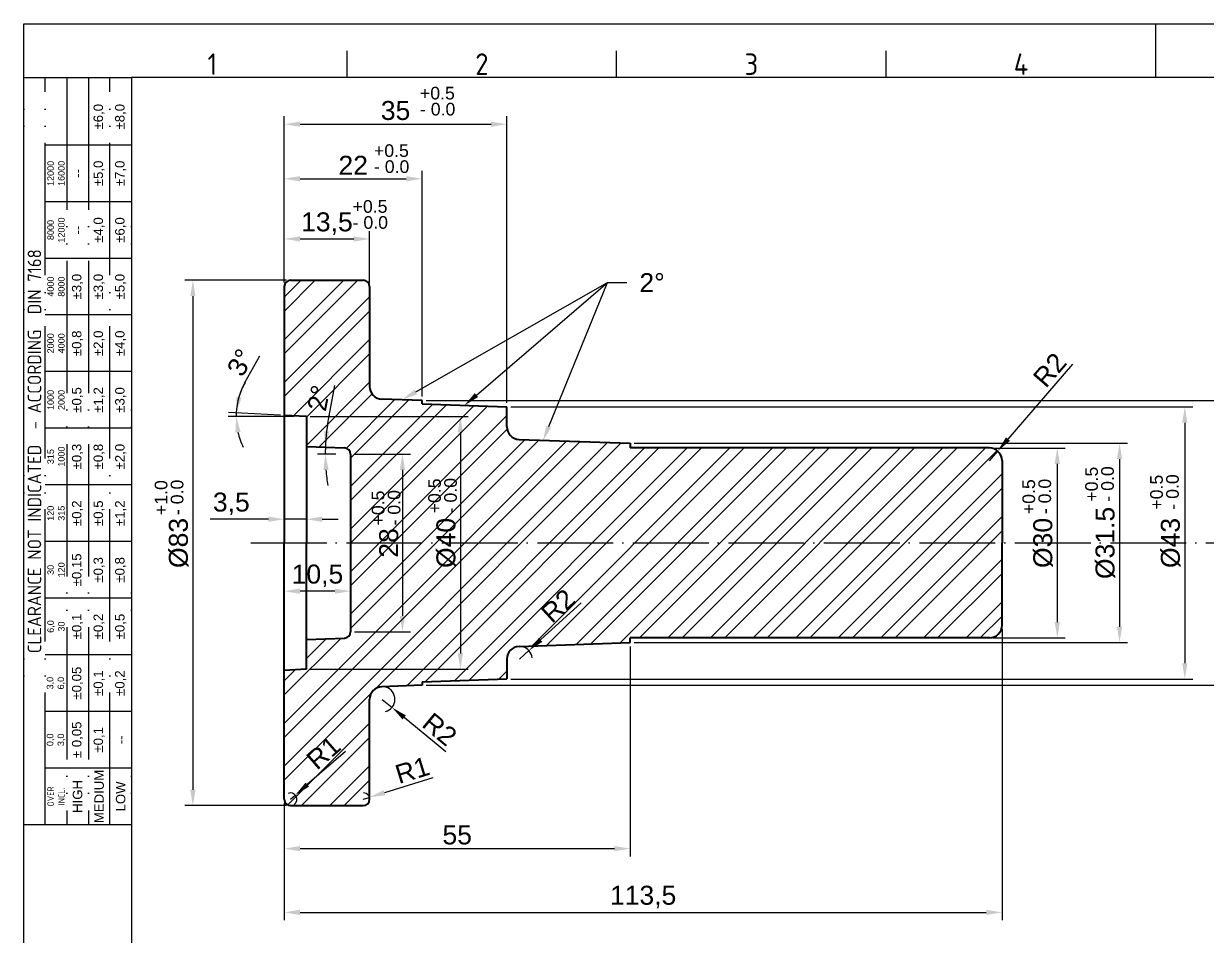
# Model space of a CAD drawing. Header units: millimetres. Extents: x 2458 to 3062, y 1125 to 1378.
# Drawn here: x 2458.4 to 2645.6, y 1234.3 to 1378.5 of the extents above; entities that cross this region are included whole.
import ezdxf
from ezdxf import colors
from ezdxf.entities.mleader import LeaderData, LeaderLine
from ezdxf.enums import TextEntityAlignment as Align
from ezdxf.math import Vec2, Vec3

# ---------------------------------------------------------------- set-up
doc = ezdxf.new("R2010")
doc.units = ezdxf.units.MM
doc.linetypes.add('ACAD_ISO04W100', pattern=[30, 24, -3, 0, -3])
doc.linetypes.add('ACAD_ISO05W100', pattern=[33, 24, -3, 0, -3, 0, -3])
for name, color, linetype, lineweight in [('AM_0', 7, 'Continuous', 40), ('AM_4', 1, 'ACAD_ISO04W100', 25), ('AM_5', 3, 'Continuous', 25), ('AM_BOR', 2, 'ACAD_ISO05W100', 35)]:
    doc.layers.add(name, color=color, linetype=linetype, lineweight=lineweight)
doc.styles.add('ACISOTS', font='isocp.shx', dxfattribs={"height": 1})
doc.styles.get("Standard").update_dxf_attribs({"font": 'arial.ttf'})
doc.dimstyles.new('ISO-25', dxfattribs={"dimtxt": 3, "dimasz": 2.5, "dimexe": 1.25, "dimexo": 0.625, "dimtad": 1, "dimtxsty": 'Standard', "dimcen": 2.5, "dimadec": 0, "dimazin": 0, "dimtfac": 1, "dimtmove": 0, "dimatfit": 3, "dimfxl": 1, "dimarcsym": 0})

# ---------------------------------------------------------------- blocks, each defined once
blk = doc.blocks.new('A3 ZTL')
for p, q in [((19.57, 280.82), (19.57, 9.78)), ((401.17, 280.82), (19.57, 280.82))]:
    blk.add_line(p, q)
at = {"layer": 'AM_BOR', "color": 135, "linetype": 'Continuous', "lineweight": 25}
for p, q in [((0, 0), (0, 290.61)), ((0, 290.61), (410.96, 290.61))]:
    blk.add_line(p, q, dxfattribs=at)
at = {"layer": 'AM_BOR', "color": 135, "lineweight": 25}
for p, q in [((205.48, 280.82), (205.48, 290.61)), ((58.71, 280.82), (58.71, 285.71)), ((107.63, 280.82), (107.63, 285.71)), ((156.56, 280.82), (156.56, 285.71)), ((3.91, 145.3), (3.91, 280.82)), ((7.83, 280.82), (7.83, 145.3)), ((11.74, 280.82), (11.74, 145.3)), ((15.66, 145.3), (15.66, 280.82)), ((19.57, 268.59), (3.91, 268.59)), ((19.57, 258.32), (3.91, 258.32)), ((19.57, 248.04), (3.91, 248.04)), ((19.57, 237.77), (3.91, 237.77)), ((19.57, 227.5), (3.91, 227.5)), ((19.57, 217.22), (3.91, 217.22)), ((19.57, 206.95), (3.91, 206.95)), ((19.57, 196.67), (3.91, 196.67)), ((19.57, 186.4), (3.91, 186.4)), ((19.57, 176.13), (3.91, 176.13)), ((19.57, 165.85), (3.91, 165.85)), ((19.57, 155.58), (3.91, 155.58))]:
    blk.add_line(p, q, dxfattribs=at)
blk.add_lwpolyline([(19.57, 145.3), (0, 145.3), (0, 280.82), (19.57, 280.82)], close=True, dxfattribs=at)
at = {"layer": 'AM_BOR', "color": 135, "lineweight": 25, "style": 'ACISOTS'}
for s, p in [('1', (34.25, 283.27)), ('2', (83.17, 283.27)), ('3', (132.09, 283.27)), ('4', (181.02, 283.27))]:
    blk.add_text(s, height=3.91, dxfattribs=at).set_placement(p, align=Align.MIDDLE)
at = {"layer": 'AM_BOR', "color": 135, "lineweight": 25, "attachment_point": 5, "rotation": 90}
for s, insert, char_height, width in [('±6,0', (13.7, 273.73), 1.712, 10.274), ('±8,0', (17.61, 273.73), 1.712, 10.274), ('12000\\P16000', (5.87, 263.45), 1.174, 10.274), ('±5,0', (13.7, 263.45), 1.712, 10.274), ('±7,0', (17.61, 263.45), 1.712, 10.274), ('--', (9.78, 263.45), 1.712, 10.274), ('8000\\P12000', (5.87, 253.18), 1.174, 10.274), ('--', (9.78, 253.18), 1.712, 10.274), ('±4,0', (13.7, 253.18), 1.712, 10.274), ('±6,0', (17.61, 253.18), 1.712, 10.274), ('{\\Fisocp.shx|c0;CLEARANCE NOT INDICATED  - ACCORDING  DIN 7168}', (1.96, 213.06), 2.4462, 135.5186), ('±3,0', (9.78, 242.91), 1.712, 10.274), ('±3,0', (13.7, 242.91), 1.712, 10.274), ('±5,0', (17.61, 242.91), 1.712, 10.274), ('4000\\P8000', (5.87, 242.91), 1.174, 10.274), ('2000\\P4000', (5.87, 232.63), 1.174, 10.274), ('±0,8', (9.78, 232.63), 1.712, 10.274), ('±2,0', (13.7, 232.63), 1.712, 10.274), ('±4,0', (17.61, 232.63), 1.712, 10.274), ('1000\\P2000', (5.87, 222.36), 1.174, 10.274), ('±0,5', (9.78, 222.36), 1.712, 10.274), ('±1,2', (13.7, 222.36), 1.712, 10.274), ('±3,0', (17.61, 222.36), 1.712, 10.274), ('315\\P1000', (5.87, 212.08), 1.174, 10.274), ('±0,3', (9.78, 212.08), 1.712, 10.274), ('±0,8', (13.7, 212.08), 1.712, 10.274), ('±2,0', (17.61, 212.08), 1.712, 10.274), ('120\\P315', (5.87, 201.81), 1.174, 10.274), ('±0,2', (9.78, 201.81), 1.712, 10.274), ('±0,5', (13.7, 201.81), 1.712, 10.274), ('±1,2', (17.61, 201.81), 1.712, 10.274), ('±0,15', (9.78, 191.54), 1.712, 10.274), ('±0,3', (13.7, 191.54), 1.712, 10.274), ('±0,8', (17.61, 191.54), 1.712, 10.274), ('30\\P120', (5.87, 191.54), 1.174, 10.274), ('±0,1', (9.78, 181.26), 1.712, 10.274), ('±0,2', (13.7, 181.26), 1.712, 10.274), ('±0,5', (17.61, 181.26), 1.712, 10.274), ('6,0\\P30', (5.87, 181.26), 1.174, 10.274), ('3,0\\P6,0', (5.87, 170.99), 1.174, 10.274), ('±0,05', (9.78, 170.99), 1.712, 10.274), ('±0,1', (13.7, 170.99), 1.712, 10.274), ('±0,2', (17.61, 170.99), 1.712, 10.274), ('± 0,05', (9.78, 160.71), 1.712, 10.274), ('0,0\\P3,0', (5.87, 160.71), 1.174, 10.274), ('\\pt4.69206;±0,1', (13.7, 160.71), 1.7123, 10.274), ('--', (17.61, 160.71), 1.712, 10.274), ('MEDIUM', (13.7, 150.44), 1.712, 10.274), ('HIGH', (9.78, 150.44), 1.712, 10.274), ('LOW', (17.61, 150.44), 1.712, 10.274), ('{\\Fisocp.shx|c0;OVER\\PINCL.}', (5.87, 150.44), 1.1742, 10.274)]:
    blk.add_mtext(s, dxfattribs=dict(at, insert=insert, char_height=char_height, width=width))
blk = doc.blocks.new('*D54')
at = {"layer": 'AM_5', "color": 0, "lineweight": -2, "transparency": 16777216}
for p, q in [((2503.72, 1316.4), (2528.7, 1316.4)), ((2527.45, 1313.9), (2527.45, 1278.95)), ((2503.72, 1276.45), (2528.7, 1276.45))]:
    blk.add_line(p, q, dxfattribs=at)
at = {"layer": 'AM_5', "color": 0, "transparency": 16777216}
for points in [[(2527.03, 1313.9), (2527.86, 1313.9), (2527.45, 1316.4)], [(2527.03, 1278.95), (2527.86, 1278.95), (2527.45, 1276.45)]]:
    blk.add_solid(points, dxfattribs=at)
at = {"layer": 'Defpoints', "color": 0, "transparency": 16777216}
for p in [(2503.1, 1316.4), (2503.1, 1276.45), (2527.45, 1276.45)]:
    blk.add_point(p, dxfattribs=at)
at = {"layer": 'AM_5', "color": 0, "transparency": 16777216, "insert": (2525.21, 1296.42), "char_height": 3, "attachment_point": 5, "rotation": 90}
blk.add_mtext('%%C40', dxfattribs=at)
blk = doc.blocks.new('*D55')
at = {"layer": 'AM_5', "color": 0, "lineweight": -2, "transparency": 16777216}
for p, q in [((2510.72, 1310.46), (2519.54, 1310.46)), ((2518.29, 1307.96), (2518.29, 1284.89)), ((2510.72, 1282.39), (2519.54, 1282.39))]:
    blk.add_line(p, q, dxfattribs=at)
at = {"layer": 'AM_5', "color": 0, "transparency": 16777216}
for points in [[(2517.87, 1307.96), (2518.7, 1307.96), (2518.29, 1310.46)], [(2517.87, 1284.89), (2518.7, 1284.89), (2518.29, 1282.39)]]:
    blk.add_solid(points, dxfattribs=at)
at = {"layer": 'Defpoints', "color": 0, "transparency": 16777216}
for p in [(2510.1, 1310.46), (2510.1, 1282.39), (2518.29, 1282.39)]:
    blk.add_point(p, dxfattribs=at)
at = {"layer": 'AM_5', "color": 0, "transparency": 16777216, "insert": (2516.13, 1296.42), "char_height": 3, "attachment_point": 5, "rotation": 90}
blk.add_mtext('28', dxfattribs=at)
blk = doc.blocks.new('*D56')
at = {"layer": 'AM_5', "color": 0, "lineweight": -2, "transparency": 16777216}
for p, q in [((2506.69, 1316.53), (2507.62, 1321.3)), ((2507.77, 1310.46), (2504.85, 1310.46))]:
    blk.add_line(p, q, dxfattribs=at)
for start, end in [(168.9407, 178), (168.9478, 173.4739), (178, 180), (184.5261, 189.0522)]:
    blk.add_arc((2537.75, 1310.46), 31.66, start, end, dxfattribs=at)
at = {"layer": 'AM_5', "color": 0, "transparency": 16777216}
for points in [[(2506.72, 1314.03), (2505.89, 1314.09), (2506.12, 1311.56)], [(2505.78, 1307.94), (2506.61, 1307.98), (2506.1, 1310.46)]]:
    blk.add_solid(points, dxfattribs=at)
at = {"layer": 'Defpoints', "color": 0, "transparency": 16777216}
for p in [(2503.1, 1311.67), (2506.1, 1310.83), (2508.4, 1310.46), (2509.13, 1311.46), (2510.1, 1310.46)]:
    blk.add_point(p, dxfattribs=at)
at = {"layer": 'AM_5', "color": 0, "transparency": 16777216, "insert": (2505.06, 1319.32), "char_height": 3, "attachment_point": 5, "rotation": 78.9407}
blk.add_mtext('2°', dxfattribs=at)
blk = doc.blocks.new('*D57')
at = {"layer": 'AM_5', "color": 0, "lineweight": -2, "transparency": 16777216}
for p, q in [((2493.39, 1321.79), (2495.73, 1325.98)), ((2501.1, 1316.4), (2490.75, 1316.4)), ((2498.98, 1316.61), (2490.77, 1317.04))]:
    blk.add_line(p, q, dxfattribs=at)
for start, end in [(150.9671, 177), (151.1356, 164.0678), (177, 180), (192.9322, 205.8644)]:
    blk.add_arc((2503.1, 1316.4), 11.1, start, end, dxfattribs=at)
at = {"layer": 'AM_5', "color": 0, "transparency": 16777216}
for points in [[(2492.84, 1319.38), (2492.02, 1319.51), (2492.02, 1316.98)], [(2491.87, 1313.87), (2492.7, 1313.96), (2492, 1316.4)]]:
    blk.add_solid(points, dxfattribs=at)
at = {"layer": 'Defpoints', "color": 0, "transparency": 16777216}
for p in [(2492, 1316.59), (2499.6, 1316.58), (2501.73, 1316.4), (2503.1, 1316.4), (2503.1, 1316.4)]:
    blk.add_point(p, dxfattribs=at)
at = {"layer": 'AM_5', "color": 0, "transparency": 16777216, "insert": (2492.67, 1324.93), "char_height": 3, "attachment_point": 5, "rotation": 60.9671}
blk.add_mtext('3°', dxfattribs=at)
blk = doc.blocks.new('*D58')
at = {"layer": 'AM_5', "color": 0, "lineweight": -2, "transparency": 16777216}
for p, q in [((2499.6, 1300.8), (2499.6, 1301.42)), ((2503.1, 1300.8), (2503.1, 1301.42)), ((2497.1, 1300.17), (2487.87, 1300.17)), ((2503.1, 1300.17), (2499.6, 1300.17)), ((2505.6, 1300.17), (2508.1, 1300.17))]:
    blk.add_line(p, q, dxfattribs=at)
at = {"layer": 'AM_5', "color": 0, "transparency": 16777216}
for points in [[(2497.1, 1300.59), (2497.1, 1299.75), (2499.6, 1300.17)], [(2505.6, 1300.59), (2505.6, 1299.75), (2503.1, 1300.17)]]:
    blk.add_solid(points, dxfattribs=at)
at = {"layer": 'Defpoints', "color": 0, "transparency": 16777216}
for p in [(2499.6, 1300.17), (2499.6, 1300.17), (2503.1, 1300.17)]:
    blk.add_point(p, dxfattribs=at)
at = {"layer": 'AM_5', "color": 0, "transparency": 16777216, "insert": (2491.23, 1302.6), "char_height": 3, "attachment_point": 5}
blk.add_mtext('3,5', dxfattribs=at)
blk = doc.blocks.new('*D59')
at = {"layer": 'AM_5', "color": 0, "lineweight": -2, "transparency": 16777216}
for p, q in [((2499.6, 1289.42), (2499.6, 1290.05)), ((2510.1, 1289.42), (2510.1, 1290.05)), ((2507.6, 1288.8), (2502.1, 1288.8))]:
    blk.add_line(p, q, dxfattribs=at)
at = {"layer": 'AM_5', "color": 0, "transparency": 16777216}
for points in [[(2502.1, 1289.21), (2502.1, 1288.38), (2499.6, 1288.8)], [(2507.6, 1289.21), (2507.6, 1288.38), (2510.1, 1288.8)]]:
    blk.add_solid(points, dxfattribs=at)
at = {"layer": 'Defpoints', "color": 0, "transparency": 16777216}
for p in [(2499.6, 1288.8), (2499.6, 1288.8), (2510.1, 1288.8)]:
    blk.add_point(p, dxfattribs=at)
at = {"layer": 'AM_5', "color": 0, "transparency": 16777216, "insert": (2504.85, 1291.22), "char_height": 3, "attachment_point": 5}
blk.add_mtext('10,5', dxfattribs=at)
blk = doc.blocks.new('*D60')
at = {"layer": 'AM_5', "color": 0, "lineweight": -2, "transparency": 16777216}
for p, q in [((2499.97, 1337.92), (2483.9, 1337.92)), ((2485.15, 1335.42), (2485.15, 1257.42)), ((2499.97, 1254.92), (2483.9, 1254.92))]:
    blk.add_line(p, q, dxfattribs=at)
at = {"layer": 'AM_5', "color": 0, "transparency": 16777216}
for points in [[(2484.73, 1335.42), (2485.57, 1335.42), (2485.15, 1337.92)], [(2484.73, 1257.42), (2485.57, 1257.42), (2485.15, 1254.92)]]:
    blk.add_solid(points, dxfattribs=at)
at = {"layer": 'Defpoints', "color": 0, "transparency": 16777216}
for p in [(2500.6, 1337.92), (2485.15, 1254.92), (2500.6, 1254.92)]:
    blk.add_point(p, dxfattribs=at)
at = {"layer": 'AM_5', "color": 0, "transparency": 16777216, "insert": (2482.91, 1296.42), "char_height": 3, "attachment_point": 5, "rotation": 90}
blk.add_mtext('%%C83', dxfattribs=at)
blk = doc.blocks.new('*D61')
at = {"layer": 'AM_5', "color": 0, "lineweight": -2, "transparency": 16777216}
for p, q in [((2499.6, 1337.55), (2499.6, 1345.71)), ((2502.1, 1344.46), (2510.6, 1344.46)), ((2513.1, 1337.55), (2513.1, 1345.71))]:
    blk.add_line(p, q, dxfattribs=at)
at = {"layer": 'AM_5', "color": 0, "transparency": 16777216}
for points in [[(2502.1, 1344.87), (2502.1, 1344.04), (2499.6, 1344.46)], [(2510.6, 1344.87), (2510.6, 1344.04), (2513.1, 1344.46)]]:
    blk.add_solid(points, dxfattribs=at)
at = {"layer": 'Defpoints', "color": 0, "transparency": 16777216}
for p in [(2513.1, 1344.46), (2499.6, 1336.92), (2513.1, 1336.92)]:
    blk.add_point(p, dxfattribs=at)
at = {"layer": 'AM_5', "color": 0, "transparency": 16777216, "insert": (2506.35, 1346.88), "char_height": 3, "attachment_point": 5}
blk.add_mtext('13,5', dxfattribs=at)
blk = doc.blocks.new('*D62')
at = {"layer": 'AM_5', "color": 0, "lineweight": -2, "transparency": 16777216}
for p, q in [((2499.6, 1337.55), (2499.6, 1355.22)), ((2521.4, 1319.55), (2521.4, 1355.22)), ((2502.1, 1353.97), (2518.9, 1353.97))]:
    blk.add_line(p, q, dxfattribs=at)
at = {"layer": 'AM_5', "color": 0, "transparency": 16777216}
for points in [[(2502.1, 1354.39), (2502.1, 1353.55), (2499.6, 1353.97)], [(2518.9, 1354.39), (2518.9, 1353.55), (2521.4, 1353.97)]]:
    blk.add_solid(points, dxfattribs=at)
at = {"layer": 'Defpoints', "color": 0, "transparency": 16777216}
for p in [(2521.4, 1353.97), (2499.6, 1336.92), (2521.4, 1318.92)]:
    blk.add_point(p, dxfattribs=at)
at = {"layer": 'AM_5', "color": 0, "transparency": 16777216, "insert": (2510.5, 1356.1), "char_height": 3, "attachment_point": 5}
blk.add_mtext('22', dxfattribs=at)
blk = doc.blocks.new('*D63')
at = {"layer": 'AM_5', "color": 0, "lineweight": -2, "transparency": 16777216}
for p, q in [((2499.6, 1337.55), (2499.6, 1363.84)), ((2534.8, 1318.55), (2534.8, 1363.84)), ((2502.1, 1362.59), (2532.3, 1362.59))]:
    blk.add_line(p, q, dxfattribs=at)
at = {"layer": 'AM_5', "color": 0, "transparency": 16777216}
for points in [[(2502.1, 1363), (2502.1, 1362.17), (2499.6, 1362.59)], [(2532.3, 1363), (2532.3, 1362.17), (2534.8, 1362.59)]]:
    blk.add_solid(points, dxfattribs=at)
at = {"layer": 'Defpoints', "color": 0, "transparency": 16777216}
for p in [(2534.8, 1362.59), (2499.6, 1336.92), (2534.8, 1317.92)]:
    blk.add_point(p, dxfattribs=at)
at = {"layer": 'AM_5', "color": 0, "transparency": 16777216, "insert": (2517.2, 1364.74), "char_height": 3, "attachment_point": 5}
blk.add_mtext('35', dxfattribs=at)
blk = doc.blocks.new('*D64')
at = {"layer": 'AM_5', "color": 0, "lineweight": -2, "transparency": 16777216}
for p, q in [((2554.3, 1280.05), (2554.3, 1246.86)), ((2499.6, 1255.3), (2499.6, 1246.86)), ((2502.1, 1248.11), (2551.8, 1248.11))]:
    blk.add_line(p, q, dxfattribs=at)
at = {"layer": 'AM_5', "color": 0, "transparency": 16777216}
for points in [[(2502.1, 1248.53), (2502.1, 1247.7), (2499.6, 1248.11)], [(2551.8, 1248.53), (2551.8, 1247.7), (2554.3, 1248.11)]]:
    blk.add_solid(points, dxfattribs=at)
at = {"layer": 'Defpoints', "color": 0, "transparency": 16777216}
for p in [(2554.3, 1280.67), (2499.6, 1255.92), (2554.3, 1248.11)]:
    blk.add_point(p, dxfattribs=at)
at = {"layer": 'AM_5', "color": 0, "transparency": 16777216, "insert": (2526.95, 1250.26), "char_height": 3, "attachment_point": 5}
blk.add_mtext('55', dxfattribs=at)
blk = doc.blocks.new('*D65')
at = {"layer": 'AM_5', "color": 0, "lineweight": -2, "transparency": 16777216}
for p, q in [((2613.1, 1282.8), (2613.1, 1236.79)), ((2499.6, 1255.3), (2499.6, 1236.79)), ((2502.1, 1238.04), (2610.6, 1238.04))]:
    blk.add_line(p, q, dxfattribs=at)
at = {"layer": 'AM_5', "color": 0, "transparency": 16777216}
for points in [[(2502.1, 1238.46), (2502.1, 1237.62), (2499.6, 1238.04)], [(2610.6, 1238.46), (2610.6, 1237.62), (2613.1, 1238.04)]]:
    blk.add_solid(points, dxfattribs=at)
at = {"layer": 'Defpoints', "color": 0, "transparency": 16777216}
for p in [(2613.1, 1283.42), (2499.6, 1255.92), (2613.1, 1238.04)]:
    blk.add_point(p, dxfattribs=at)
at = {"layer": 'AM_5', "color": 0, "transparency": 16777216, "insert": (2556.35, 1240.47), "char_height": 3, "attachment_point": 5}
blk.add_mtext('113,5', dxfattribs=at)
blk = doc.blocks.new('*D66')
at = {"layer": 'AM_5', "color": 0, "lineweight": -2, "transparency": 16777216}
for p, q in [((2522.02, 1318.92), (2654.72, 1318.92)), ((2653.47, 1316.42), (2653.47, 1276.42)), ((2522.02, 1273.92), (2654.72, 1273.92))]:
    blk.add_line(p, q, dxfattribs=at)
at = {"layer": 'AM_5', "color": 0, "transparency": 16777216}
for points in [[(2653.05, 1316.42), (2653.88, 1316.42), (2653.47, 1318.92)], [(2653.05, 1276.42), (2653.88, 1276.42), (2653.47, 1273.92)]]:
    blk.add_solid(points, dxfattribs=at)
at = {"layer": 'Defpoints', "color": 0, "transparency": 16777216}
for p in [(2521.4, 1318.92), (2521.4, 1273.92), (2653.47, 1273.92)]:
    blk.add_point(p, dxfattribs=at)
at = {"layer": 'AM_5', "color": 0, "transparency": 16777216, "insert": (2651.23, 1296.42), "char_height": 3, "attachment_point": 5, "rotation": 90}
blk.add_mtext('%%C45', dxfattribs=at)
blk = doc.blocks.new('*D67')
at = {"layer": 'AM_5', "color": 0, "lineweight": -2, "transparency": 16777216}
for p, q in [((2535.42, 1317.92), (2643.26, 1317.92)), ((2642.01, 1315.42), (2642.01, 1277.42)), ((2535.42, 1274.92), (2643.26, 1274.92))]:
    blk.add_line(p, q, dxfattribs=at)
at = {"layer": 'AM_5', "color": 0, "transparency": 16777216}
for points in [[(2641.59, 1315.42), (2642.42, 1315.42), (2642.01, 1317.92)], [(2641.59, 1277.42), (2642.42, 1277.42), (2642.01, 1274.92)]]:
    blk.add_solid(points, dxfattribs=at)
at = {"layer": 'Defpoints', "color": 0, "transparency": 16777216}
for p in [(2534.8, 1317.92), (2534.8, 1274.92), (2642.01, 1274.92)]:
    blk.add_point(p, dxfattribs=at)
at = {"layer": 'AM_5', "color": 0, "transparency": 16777216, "insert": (2639.77, 1296.42), "char_height": 3, "attachment_point": 5, "rotation": 90}
blk.add_mtext('%%C43', dxfattribs=at)
blk = doc.blocks.new('*D68')
at = {"layer": 'AM_5', "color": 0, "lineweight": -2, "transparency": 16777216}
for p, q in [((2554.92, 1312.17), (2632.93, 1312.17)), ((2631.68, 1309.67), (2631.68, 1283.17)), ((2554.92, 1280.67), (2632.93, 1280.67))]:
    blk.add_line(p, q, dxfattribs=at)
at = {"layer": 'AM_5', "color": 0, "transparency": 16777216}
for points in [[(2631.27, 1309.67), (2632.1, 1309.67), (2631.68, 1312.17)], [(2631.27, 1283.17), (2632.1, 1283.17), (2631.68, 1280.67)]]:
    blk.add_solid(points, dxfattribs=at)
at = {"layer": 'Defpoints', "color": 0, "transparency": 16777216}
for p in [(2554.3, 1312.17), (2554.3, 1280.67), (2631.68, 1280.67)]:
    blk.add_point(p, dxfattribs=at)
at = {"layer": 'AM_5', "color": 0, "transparency": 16777216, "insert": (2629.44, 1296.42), "char_height": 3, "attachment_point": 5, "rotation": 90}
blk.add_mtext('%%C31.5', dxfattribs=at)
blk = doc.blocks.new('*D69')
at = {"layer": 'AM_5', "color": 0, "lineweight": -2, "transparency": 16777216}
for p, q in [((2611.72, 1311.42), (2623.09, 1311.42)), ((2621.84, 1308.92), (2621.84, 1283.92)), ((2611.72, 1281.42), (2623.09, 1281.42))]:
    blk.add_line(p, q, dxfattribs=at)
at = {"layer": 'AM_5', "color": 0, "transparency": 16777216}
for points in [[(2621.42, 1308.92), (2622.25, 1308.92), (2621.84, 1311.42)], [(2621.42, 1283.92), (2622.25, 1283.92), (2621.84, 1281.42)]]:
    blk.add_solid(points, dxfattribs=at)
at = {"layer": 'Defpoints', "color": 0, "transparency": 16777216}
for p in [(2611.1, 1311.42), (2611.1, 1281.42), (2621.84, 1281.42)]:
    blk.add_point(p, dxfattribs=at)
at = {"layer": 'AM_5', "color": 0, "transparency": 16777216, "insert": (2619.6, 1296.42), "char_height": 3, "attachment_point": 5, "rotation": 90}
blk.add_mtext('%%C30', dxfattribs=at)
blk = doc.blocks.new('*D70')
at = {"layer": 'AM_5', "color": 0, "lineweight": -2, "transparency": 16777216}
for p, q in [((2546.56, 1286.96), (2540.13, 1281.09)), ((2536.8, 1278.06), (2538.28, 1279.41))]:
    blk.add_line(p, q, dxfattribs=at)
blk.add_arc((2536.8, 1278.06), 2, 6.5312, 74.0951, dxfattribs=at)
at = {"layer": 'AM_5', "color": 0, "transparency": 16777216}
blk.add_solid([(2539.85, 1281.4), (2540.41, 1280.79), (2538.28, 1279.41)], dxfattribs=at)
at = {"layer": 'Defpoints', "color": 0, "transparency": 16777216}
for p in [(2538.28, 1279.41), (2536.8, 1278.06)]:
    blk.add_point(p, dxfattribs=at)
at = {"layer": 'AM_5', "color": 0, "transparency": 16777216, "insert": (2542.89, 1286.49), "char_height": 3, "attachment_point": 5, "rotation": 42.3411}
blk.add_mtext('R2', dxfattribs=at)
blk = doc.blocks.new('*D71')
at = {"layer": 'AM_5', "color": 0, "lineweight": -2, "transparency": 16777216}
for p, q in [((2515.1, 1271.7), (2516.64, 1270.43)), ((2525.17, 1263.4), (2518.57, 1268.84))]:
    blk.add_line(p, q, dxfattribs=at)
blk.add_arc((2515.1, 1271.7), 2, 284.6757, 74.0951, dxfattribs=at)
at = {"layer": 'AM_5', "color": 0, "transparency": 16777216}
blk.add_solid([(2518.84, 1269.16), (2518.31, 1268.52), (2516.64, 1270.43)], dxfattribs=at)
at = {"layer": 'Defpoints', "color": 0, "transparency": 16777216}
for p in [(2515.1, 1271.7), (2516.64, 1270.43)]:
    blk.add_point(p, dxfattribs=at)
at = {"layer": 'AM_5', "color": 0, "transparency": 16777216, "insert": (2524.19, 1266.97), "char_height": 3, "attachment_point": 5, "rotation": 320.4855}
blk.add_mtext('R2', dxfattribs=at)
blk = doc.blocks.new('*D72')
at = {"layer": 'AM_5', "color": 0, "lineweight": -2, "transparency": 16777216}
for p, q in [((2523.1, 1259.29), (2515.45, 1256.95)), ((2512.1, 1255.92), (2513.06, 1256.22))]:
    blk.add_line(p, q, dxfattribs=at)
blk.add_arc((2512.1, 1255.92), 1, 35.8099, 88.6326, dxfattribs=at)
at = {"layer": 'AM_5', "color": 0, "transparency": 16777216}
blk.add_solid([(2515.32, 1257.35), (2515.57, 1256.55), (2513.06, 1256.22)], dxfattribs=at)
at = {"layer": 'Defpoints', "color": 0, "transparency": 16777216}
for p in [(2512.1, 1255.92), (2513.06, 1256.22)]:
    blk.add_point(p, dxfattribs=at)
at = {"layer": 'AM_5', "color": 0, "transparency": 16777216, "insert": (2519.85, 1260.52), "char_height": 3, "attachment_point": 5, "rotation": 17.0128}
blk.add_mtext('R1', dxfattribs=at)
blk = doc.blocks.new('*D73')
at = {"layer": 'AM_5', "color": 0, "lineweight": -2, "transparency": 16777216}
for p, q in [((2509.27, 1263.49), (2503.24, 1258.23)), ((2500.6, 1255.92), (2501.35, 1256.58))]:
    blk.add_line(p, q, dxfattribs=at)
blk.add_arc((2500.6, 1255.92), 1, 305.8099, 112.7228, dxfattribs=at)
at = {"layer": 'AM_5', "color": 0, "transparency": 16777216}
blk.add_solid([(2502.96, 1258.54), (2503.51, 1257.91), (2501.35, 1256.58)], dxfattribs=at)
at = {"layer": 'Defpoints', "color": 0, "transparency": 16777216}
for p in [(2500.6, 1255.92), (2501.35, 1256.58)]:
    blk.add_point(p, dxfattribs=at)
at = {"layer": 'AM_5', "color": 0, "transparency": 16777216, "insert": (2505.8, 1263.29), "char_height": 3, "attachment_point": 5, "rotation": 41.1031}
blk.add_mtext('R1', dxfattribs=at)
blk = doc.blocks.new('*D74')
at = {"layer": 'AM_5', "color": 0, "lineweight": -2, "transparency": 16777216}
for p, q in [((2624.24, 1324.67), (2614.04, 1312.83)), ((2611.1, 1309.42), (2612.41, 1310.94))]:
    blk.add_line(p, q, dxfattribs=at)
at = {"layer": 'AM_5', "color": 0, "transparency": 16777216}
blk.add_solid([(2613.72, 1313.11), (2614.35, 1312.56), (2612.41, 1310.94)], dxfattribs=at)
at = {"layer": 'Defpoints', "color": 0, "transparency": 16777216}
for p in [(2612.41, 1310.94), (2611.1, 1309.42)]:
    blk.add_point(p, dxfattribs=at)
at = {"layer": 'AM_5', "color": 0, "transparency": 16777216, "insert": (2620.64, 1323.76), "char_height": 3, "attachment_point": 5, "rotation": 49.2447}
blk.add_mtext('R2', dxfattribs=at)

msp = doc.modelspace()

# ---------------------------------------------------------------- hatches: boundary and pattern name
at = {"layer": 'AM_5'}
h = msp.add_hatch(dxfattribs=at)
h.set_pattern_fill('ANSI32', color=256, scale=0.5)
h.set_pattern_definition([(45, (-899.9907, 16.842), (-3.367596, 3.367596), []), (45, (-897.7456, 16.842), (-3.367596, 3.367596), [])])
h.paths.add_polyline_path([(2613.1, 1309.424, 0.4142136), (2611.1, 1311.424), (2554.3, 1311.424), (2554.3, 1312.174), (2536.73, 1312.788, -0.4040262), (2534.8, 1314.787), (2534.8, 1317.924), (2521.4, 1318.392), (2521.4, 1318.924), (2515.03, 1319.147, -0.4040262), (2513.1, 1321.146), (2513.1, 1336.924, 0.4142136), (2512.1, 1337.924), (2500.6, 1337.924, 0.4142136), (2499.6, 1336.924), (2499.6, 1316.582), (2503.1, 1316.398), (2503.1, 1311.669), (2509.135, 1311.458, -0.4040262), (2510.1, 1310.459), (2510.1, 1296.424), (2613.1, 1296.424)])
h.paths.add_polyline_path([(2613.1, 1296.424), (2510.1, 1296.424), (2510.1, 1282.39, -0.4040262), (2509.135, 1281.391), (2503.1, 1281.18), (2503.1, 1276.451), (2499.6, 1276.267), (2499.6, 1255.924, 0.4142136), (2500.6, 1254.924), (2512.1, 1254.924, 0.4142136), (2513.1, 1255.924), (2513.1, 1271.703, -0.4040262), (2515.03, 1273.702), (2521.4, 1273.924), (2521.4, 1274.457), (2534.8, 1274.924), (2534.8, 1278.062, -0.4040262), (2536.73, 1280.061), (2554.3, 1280.674), (2554.3, 1281.424), (2611.1, 1281.424, 0.4142136), (2613.1, 1283.424)])
h.paths.add_polyline_path([(2528.338, 1291.729), (2528.338, 1301.151), (2522.156, 1301.151), (2522.156, 1291.729)], flags=9)
h.paths.add_polyline_path([(2519.247, 1293.374), (2519.247, 1299.536), (2513.065, 1299.536), (2513.065, 1293.374)], flags=9)
h.paths.add_polyline_path([(2507.633, 1316.094), (2508.689, 1321.498), (2502.622, 1322.684), (2501.565, 1317.279)], flags=24)
h.paths.add_polyline_path([(2519.062, 1298.596), (2519.062, 1305.187), (2514.941, 1305.187), (2514.941, 1298.596)], flags=24)
h.paths.add_polyline_path([(2516.533, 1298.529), (2516.533, 1305.045), (2512.412, 1305.045), (2512.412, 1298.529)], flags=24)
h.paths.add_polyline_path([(2527.987, 1300.507), (2527.987, 1307.098), (2523.866, 1307.098), (2523.866, 1300.507)], flags=24)
h.paths.add_polyline_path([(2525.458, 1300.44), (2525.458, 1306.956), (2521.337, 1306.956), (2521.337, 1300.44)], flags=24)
h.paths.add_polyline_path([(2542.432, 1281.824), (2547.501, 1286.443), (2543.337, 1291.012), (2538.268, 1286.393)], flags=24)
h.paths.add_polyline_path([(2505.444, 1258.807), (2510.612, 1263.315), (2506.547, 1267.973), (2501.38, 1263.465)], flags=24)

# ---------------------------------------------------------------- linework, layer by layer
at = {"layer": 'AM_0'}
for p, q in [((2499.6, 1336.924), (2499.6, 1296.424)), ((2500.6, 1337.924), (2512.1, 1337.924)), ((2513.1, 1336.924), (2513.1, 1321.146)), ((2521.4, 1318.924), (2515.03, 1319.147)), ((2521.4, 1318.392), (2521.4, 1318.924)), ((2521.4, 1318.392), (2534.8, 1317.924)), ((2534.8, 1314.787), (2534.8, 1317.924)), ((2503.1, 1316.398), (2499.6, 1316.582)), ((2503.1, 1316.398), (2503.1, 1296.424)), ((2536.73, 1312.788), (2554.3, 1312.174)), ((2554.3, 1312.174), (2554.3, 1311.424)), ((2503.1, 1311.669), (2509.135, 1311.458)), ((2510.1, 1310.459), (2510.1, 1282.39)), ((2611.1, 1311.424), (2554.3, 1311.424)), ((2613.1, 1309.424), (2613.1, 1296.424)), ((2499.6, 1255.924), (2499.6, 1296.424)), ((2503.1, 1276.451), (2503.1, 1296.424)), ((2613.1, 1283.424), (2613.1, 1296.424)), ((2503.1, 1281.18), (2509.135, 1281.391)), ((2536.73, 1280.061), (2554.3, 1280.674)), ((2611.1, 1281.424), (2554.3, 1281.424)), ((2554.3, 1280.674), (2554.3, 1281.424)), ((2534.8, 1278.062), (2534.8, 1274.924)), ((2503.1, 1276.451), (2499.6, 1276.267)), ((2521.4, 1274.457), (2534.8, 1274.924)), ((2521.4, 1273.924), (2515.03, 1273.702)), ((2521.4, 1274.457), (2521.4, 1273.924)), ((2513.1, 1255.924), (2513.1, 1271.703)), ((2500.6, 1254.924), (2512.1, 1254.924))]:
    msp.add_line(p, q, dxfattribs=at)
for centre, radius, start, end in [((2500.6, 1336.924), 1, 90, 180), ((2512.1, 1336.924), 1, 360, 90), ((2515.1, 1321.146), 2, 180, 268), ((2536.8, 1314.787), 2, 180, 268), ((2509.1, 1310.459), 1, 0, 88), ((2611.1, 1309.424), 2, 0, 90), ((2509.1, 1282.39), 1, 272, 0), ((2611.1, 1283.424), 2, 270, 0), ((2536.8, 1278.062), 2, 92, 180), ((2515.1, 1271.703), 2, 92, 180), ((2500.6, 1255.924), 1, 180, 270), ((2512.1, 1255.924), 1, 270, 0)]:
    msp.add_arc(centre, radius, start, end, dxfattribs=at)
at = {"layer": 'AM_4', "lineweight": 25, "ltscale": 0.5}
msp.add_line((2494.332, 1296.424), (2795.531, 1296.424), dxfattribs=at)

# ---------------------------------------------------------------- block references
at = {"linetype": 'ByBlock', "lineweight": 0, "xscale": 0.8712000000000002, "yscale": 0.8712000000000002, "zscale": 0.8712000000000002}
msp.add_blockref('A3 ZTL', (2458.394, 1125.297), dxfattribs=at)

# ---------------------------------------------------------------- texts
at = {"layer": 'AM_5', "char_height": 2, "attachment_point": 1}
for s, insert in [('+0.5', (2521.059, 1368.498)), ('- 0.0', (2521.059, 1365.969)), ('+0.5', (2513.787, 1359.416)), ('- 0.0', (2513.787, 1356.887)), ('+0.5', (2510.411, 1350.593)), ('- 0.0', (2510.411, 1348.064))]:
    msp.add_mtext_dynamic_manual_height_columns(s, width=10.59946, gutter_width=12.5, heights=[0], dxfattribs=dict(at, insert=insert))
at = {"layer": 'AM_5', "char_height": 2, "attachment_point": 1, "rotation": 90}
for s, insert in [('+0.5', (2626.251, 1302.947)), ('- 0.0', (2628.78, 1302.947)), ('+0.5', (2522.358, 1301.096)), ('- 0.0', (2524.887, 1301.096)), ('- 0.0', (2618.851, 1300.968)), ('+0.5', (2636.522, 1301.683)), ('- 0.0', (2639.051, 1301.683)), ('+1.0', (2479.118, 1300.827)), ('- 0.0', (2481.647, 1300.827)), ('+0.5', (2513.433, 1299.185)), ('- 0.0', (2515.962, 1299.185)), ('+0.5', (2616.322, 1300.968))]:
    msp.add_mtext_dynamic_manual_height_columns(s, width=10.59946, gutter_width=12.5, heights=[0], dxfattribs=dict(at, insert=insert))

# ---------------------------------------------------------------- dimensions: what is measured, and where the dimension line sits
at = {"layer": 'AM_5'}
for base, p1, p2, text, picture, middle in [((2534.8, 1362.587), (2499.6, 1336.924), (2534.8, 1317.924), '35', '*D63', (2517.2, 1364.745)), ((2521.4, 1353.971), (2499.6, 1336.924), (2521.4, 1318.924), '22', '*D62', (2510.5, 1356.102)), ((2554.3, 1248.112), (2499.6, 1255.924), (2554.3, 1280.674), '55', '*D64', (2526.95, 1250.263))]:
    dim = msp.add_linear_dim(base=base, p1=p1, p2=p2, text=text, dimstyle='ISO-25', dxfattribs=at)
    dim.commit()
    dim.dimension.update_dxf_attribs({"geometry": picture, "text_midpoint": middle})
for base, p1, p2, picture, middle in [((2513.1, 1344.456), (2499.6, 1336.924), (2513.1, 1336.924), '*D61', (2506.35, 1346.884)), ((2499.6, 1300.172), (2503.1, 1300.172), (2499.6, 1300.172), '*D58', (2491.234, 1302.599)), ((2499.6, 1288.796), (2510.1, 1288.796), (2499.6, 1288.796), '*D59', (2504.85, 1291.224)), ((2613.1, 1238.041), (2499.6, 1255.924), (2613.1, 1283.424), '*D65', (2556.35, 1240.469))]:
    dim = msp.add_linear_dim(base=base, p1=p1, p2=p2, dimstyle='ISO-25', dxfattribs=at)
    dim.commit()
    dim.dimension.update_dxf_attribs({"geometry": picture, "text_midpoint": middle})
for base, p1, p2, text, picture, middle in [((2485.149, 1254.924), (2500.6, 1337.924), (2500.6, 1254.924), '%%C83', '*D60', (2482.908, 1296.424)), ((2653.468, 1273.924), (2521.4, 1318.924), (2521.4, 1273.924), '%%C45', '*D66', (2651.227, 1296.424)), ((2642.006, 1274.924), (2534.8, 1317.924), (2534.8, 1274.924), '%%C43', '*D67', (2639.765, 1296.424)), ((2527.446, 1276.451), (2503.1, 1316.398), (2503.1, 1276.451), '%%C40', '*D54', (2525.205, 1296.424)), ((2631.683, 1280.674), (2554.3, 1312.174), (2554.3, 1280.674), '%%C31.5', '*D68', (2629.442, 1296.424)), ((2518.285, 1282.39), (2510.1, 1310.459), (2510.1, 1282.39), '28', '*D55', (2516.129, 1296.424)), ((2621.837, 1281.424), (2611.1, 1311.424), (2611.1, 1281.424), '%%C30', '*D69', (2619.597, 1296.424))]:
    dim = msp.add_linear_dim(base=base, p1=p1, p2=p2, angle=90, text=text, dimstyle='ISO-25', dxfattribs=at)
    dim.commit()
    dim.dimension.update_dxf_attribs({"geometry": picture, "text_midpoint": middle})
for base, line1, line2, picture, middle in [((2492.002, 1316.592), ((2503.1, 1316.398), (2499.6, 1316.582)), ((2503.1, 1316.398), (2501.726, 1316.398)), '*D57', (2492.674, 1324.932)), ((2506.1, 1310.827), ((2503.1, 1311.669), (2509.135, 1311.458)), ((2510.1, 1310.459), (2508.396, 1310.459)), '*D56', (2505.06, 1319.323))]:
    dim = msp.add_angular_dim_2l(base=base, line1=line1, line2=line2, dimstyle='ISO-25', dxfattribs=at)
    dim.commit()
    dim.dimension.update_dxf_attribs({"geometry": picture, "text_midpoint": middle})
for center, mpoint, picture, middle in [((2611.1, 1309.424), (2612.405, 1310.939), '*D74', (2622.259, 1322.373)), ((2536.8, 1278.062), (2538.278, 1279.409), '*D70', (2544.324, 1284.919))]:
    dim = msp.add_radius_dim(center=center, mpoint=mpoint, dimstyle='ISO-25', dxfattribs=at)
    dim.commit()
    dim.dimension.update_dxf_attribs({"geometry": picture, "text_midpoint": middle, "dimtype": 164})
for center, mpoint, picture, middle in [((2515.1, 1271.703), (2516.643, 1270.431), '*D71', (2524.192, 1266.966)), ((2500.6, 1255.924), (2501.353, 1256.582), '*D73', (2505.795, 1263.286)), ((2512.1, 1255.924), (2513.056, 1256.217), '*D72', (2519.847, 1260.524))]:
    dim = msp.add_radius_dim(center=center, mpoint=mpoint, dimstyle='ISO-25', dxfattribs=at)
    dim.commit()
    dim.dimension.update_dxf_attribs({"geometry": picture, "text_midpoint": middle})

# ---------------------------------------------------------------- leaders
ml = msp.add_multileader_mtext('Standard', dxfattribs=at)
ml.set_content('2%%D', color=256)
ml.set_leader_properties()
ml.build(insert=Vec2(0, 0))
ml.multileader.update_dxf_attribs({"arrow_head_size": 2.5})
ctx = ml.context
ctx.base_point, ctx.char_height, ctx.arrow_head_size, ctx.plane_origin = Vec3(2553.761, 1337.55), 3, 2.5, Vec3(2518.215, 1319.036)
notes = []
notes.append((ctx, [(0, (1, 1, 0), (2550.703, 1337.55), (1, 0), 3.057, [(0, [(2518.215, 1319.036)], 0, [])])]))
ctx.mtext.insert, ctx.mtext.flow_direction = Vec3(2555.761, 1339.05), 5
ml = msp.add_multileader_mtext('Standard', dxfattribs=at)
ml.set_content('', color=256)
ml.set_leader_properties()
ml.build(insert=Vec2(0, 0))
ml.multileader.update_dxf_attribs({"arrow_head_size": 2.5})
ctx = ml.context
ctx.base_point, ctx.char_height, ctx.arrow_head_size, ctx.plane_origin = Vec3(2553.761, 1337.55), 3, 2.5, Vec3(2528.1, 1318.158)
notes.append((ctx, [(0, (1, 1, 0), (2550.703, 1337.55), (1, 0), 3.057, [(0, [(2528.1, 1318.158)], 0, [])])]))
ctx.mtext.insert, ctx.mtext.flow_direction = Vec3(2555.761, 1339.05), 5
ml = msp.add_multileader_mtext('Standard', dxfattribs=at)
ml.set_content('', color=256)
ml.set_leader_properties()
ml.build(insert=Vec2(0, 0))
ml.multileader.update_dxf_attribs({"arrow_head_size": 2.5})
ctx = ml.context
ctx.base_point, ctx.char_height, ctx.arrow_head_size, ctx.plane_origin = Vec3(2553.761, 1337.55), 3, 2.5, Vec3(2545.515, 1312.481)
notes.append((ctx, [(1, (1, 1, 0), (2550.703, 1337.55), (1, 0), 3.057, [(0, [(2540.473, 1312.481)], 0, [])])]))
ctx.mtext.insert, ctx.mtext.flow_direction = Vec3(2555.761, 1339.05), 5
for ctx, leaders in notes:
    for number, flags, end, landing, length, lines in leaders:
        leader = LeaderData()
        leader.index, (leader.has_last_leader_line, leader.has_dogleg_vector, leader.attachment_direction) = number, flags
        leader.last_leader_point, leader.dogleg_vector, leader.dogleg_length = Vec3(end), Vec3(landing), length
        for number, points, colour, breaks in lines:
            line = LeaderLine()
            line.index, line.vertices, line.color, line.breaks = number, Vec3.list(points), colors.encode_raw_color(colour), breaks
            leader.lines.append(line)
        ctx.leaders.append(leader)

doc.saveas('drawing.dxf')
